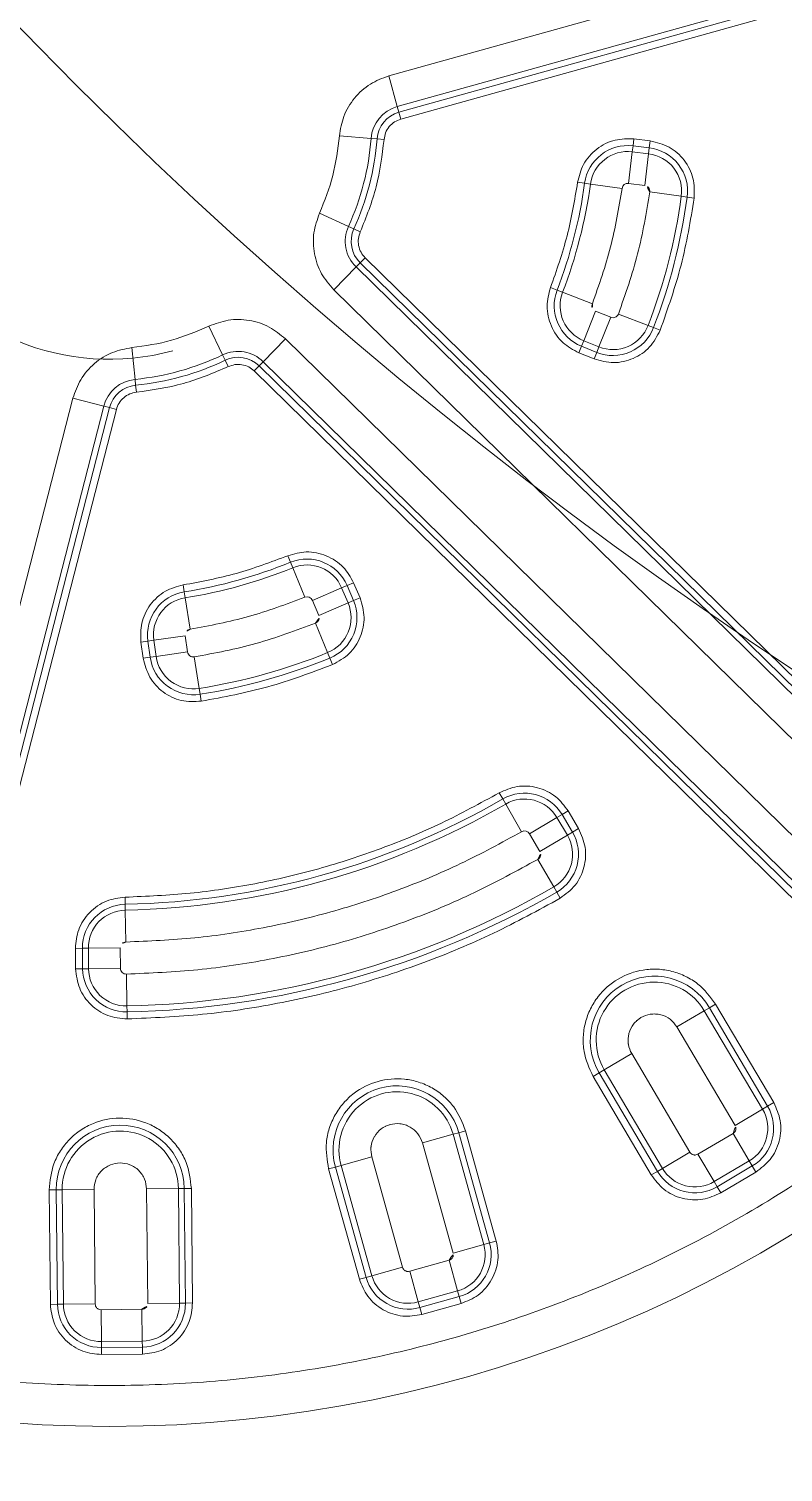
# Model space of a CAD drawing. Header units: metres. Extents: x 859577 to 860336, y 1645916 to 1646650.
# Drawn here: x 859953.814 to 859953.9252, y 1646453.1407 to 1646453.3535 of the extents above; entities that cross this region are included whole.
import ezdxf

# ---------------------------------------------------------------- set-up
doc = ezdxf.new("R2010")
doc.units = ezdxf.units.M
doc.layers.add('A-ACCESORIOS', color=30, linetype='Continuous', lineweight=20)
doc.layers.add('PISO', color=31, linetype='Continuous', lineweight=15)

# ---------------------------------------------------------------- blocks, each defined once
blk = doc.blocks.new('mu10-3')
at = {"layer": 'A-ACCESORIOS', "linetype": 'Continuous', "ltscale": 20}
for p, q in [((0.09205482841178991, -0.5196596739949655), (0.02506282563757622, -0.6356932265007345)), ((0.09612277577832629, -0.5220083045024921), (0.02913077300422628, -0.6380418570080337)), ((0.02988409659087665, -0.6384767885835458), (0.09687609936509034, -0.5224432360778906)), ((0.0977800876697188, -0.5229651539663678), (0.03078808489453877, -0.6389987064739557)), ((0.05737938976898249, -0.6170282331981412), (0.05929210190117828, -0.615560557558922)), ((0.05992754886261764, -0.6163886881626013), (0.05801483673144503, -0.6178563638011383)), ((0.05992754886261764, -0.6163886881626013), (0.05929210190095091, -0.6155605575590357)), ((0.05992754886261764, -0.6163886881627718), (0.06045708799734939, -0.6170787969990101)), ((0.05801483673144503, -0.6178563638011383), (0.0573793897697783, -0.6170282331975727)), ((0.05801483673144503, -0.6178563638011383), (0.05854437586623362, -0.6185464726374903)), ((0.05854437586623362, -0.6185464726374903), (0.06045708799734939, -0.617078796999067)), ((0.05854437586623362, -0.6185464726374903), (0.06140388719387602, -0.6222730603535069)), ((0.06045708799734939, -0.617078796999067), (0.06331659932493494, -0.6208053847151405)), ((0.06829604983636273, -0.6181712950713631), (0.06452656396896828, -0.6209740147032221)), ((0.06899410277475226, -0.6176522729173257), (0.06829604983636273, -0.6181712950713631)), ((0.06899410277475226, -0.6176522729173257), (0.0698317663007515, -0.6170294463325376)), ((0.06140388719387602, -0.6222730603535069), (0.06331659932493494, -0.6208053847151405)), ((0.05746673832061333, -0.6262654374485237), (0.06123755096768946, -0.6234645031366881)), ((0.05676843968223011, -0.6267841289877083), (0.05593048131623846, -0.6274065588347639)), ((0.05676843968223011, -0.6267841289877651), (0.05746673832061333, -0.6262654374485237)), ((0.02913077300422628, -0.6380418570080337), (0.02506282563757622, -0.6356932265007345)), ((0.0781248379556132, -0.635195255470876), (0.07381286862118941, -0.6370583661752676)), ((0.07892335079532131, -0.634850234970088), (0.0781248379556132, -0.635195255470876)), ((0.07892335079532131, -0.6348502349700311), (0.07988156620308473, -0.6344362103690742)), ((0.02913077300422628, -0.6380418570080337), (0.02988409659087665, -0.6384767885836027)), ((0.07335392415245678, -0.63819054128885), (0.07112652369966099, -0.6391131607651914)), ((0.07515148812029793, -0.6425302445989587), (0.07335392415245678, -0.63819054128885)), ((0.02988409659462832, -0.6384767885767815), (0.03078808489749463, -0.6389987064688398)), ((0.06570044927730123, -0.6405266431604559), (0.07001153586929831, -0.638661490771085)), ((0.07112652369966099, -0.6391131607651914), (0.07292408766744529, -0.643452864075357)), ((0.06490209990852236, -0.6408720417510949), (0.06394408066586266, -0.6412865200597935)), ((0.06570044927730123, -0.6405266431604559), (0.06490209990852236, -0.6408720417510949)), ((0.02965838170064217, -0.6440889668793943), (0.02605863948684828, -0.6471066012231859)), ((0.03032500062909094, -0.6435301457046307), (0.02965838170064217, -0.6440889668793943)), ((0.03032500062909094, -0.6435301457046307), (0.03112494334334315, -0.6428595602949372)), ((0.07515148812041161, -0.6425302445989587), (0.07292408766744529, -0.643452864075357)), ((0.07292408766744529, -0.643452864075357), (0.0732569698836869, -0.6442565128365345)), ((0.07325696988345953, -0.6442565128365914), (0.07548437033671007, -0.6433338933600794)), ((0.07365642854307453, -0.645220891349993), (0.07325696988345953, -0.6442565128365914)), ((0.0758838289964956, -0.6442982718733106), (0.07365642854307453, -0.645220891349993)), ((0.07548437033671007, -0.6433338933600794), (0.07515148812041161, -0.6425302445989587)), ((0.07548437033671007, -0.6433338933600794), (0.07588382899615453, -0.6442982718734811)), ((0.03717790449314862, -0.6553997233759219), (0.03815861985020774, -0.6550422453688611)), ((0.03636064165885955, -0.6556976217285637), (0.03194742258722272, -0.6573062727477463)), ((0.03636064165897324, -0.6556976217285637), (0.03717790449292124, -0.6553997233759787)), ((0.04133378811638977, -0.6583082360345429), (0.04133378811638977, -0.6572644002534958)), ((0.04133378811508237, -0.6572644002534958), (0.175317903162636, -0.6572644002534958)), ((0.04133378811638977, -0.6583082360342019), (0.0413337881118423, -0.6591780992239933)), ((0.1753179031617833, -0.6583082360344861), (0.04133378811638977, -0.6583082360345429)), ((0.0413337881118423, -0.6591780992239933), (0.175317903161897, -0.6591780991853966)), ((0.0413337881118423, -0.6591780992239364), (0.0413337881118423, -0.6638753601893654)), ((0.0413337881118423, -0.6638753601893654), (0.175317903161897, -0.6638753601893654)), ((0.1753179031621244, -0.6740273293240193), (0.04133378811508237, -0.6740273293240193)), ((0.04133378811508237, -0.678724590338561), (0.04133378811508237, -0.6740273293240193)), ((0.03636064169506881, -0.6822050678085247), (0.03194742258722272, -0.6805964167761545)), ((0.1753179031617833, -0.678724590338561), (0.04133378811508237, -0.678724590338561)), ((0.04133378811508237, -0.6787245903385042), (0.04133378811508237, -0.6795944534895852)), ((0.04133378812275623, -0.6795944534895852), (0.1753179031617833, -0.6795944534895852)), ((0.04133378812275623, -0.6795944534893579), (0.0413337881208804, -0.680638289270405)), ((0.1753179031635455, -0.680638289270405), (0.04133378811508237, -0.680638289270405)), ((0.03717790449292124, -0.6825029661478652), (0.03636064169506881, -0.6822050678085247)), ((0.03717790449292124, -0.6825029661478652), (0.03815861985020774, -0.6828604441550965)), ((0.02965838167114043, -0.6938137226197227), (0.02605863948684828, -0.6907960883007149)), ((0.0732569698836869, -0.6936461766873663), (0.07365642854324506, -0.6926817981739646)), ((0.0736564285423924, -0.6926817981736235), (0.0758838289964956, -0.6936044176505902)), ((0.02965838167114043, -0.6938137226197227), (0.03032500062920462, -0.69437254381927)), ((0.030325000629432, -0.6943725438194406), (0.03112494334334315, -0.6950431292289636)), ((0.07292408766744529, -0.694449825448487), (0.07112652369966099, -0.6987895287587094)), ((0.0732569698836869, -0.6936461766873663), (0.07292408766744529, -0.694449825448487)), ((0.07292408766744529, -0.694449825448487), (0.07515148812029793, -0.6953724449249421)), ((0.07548437033682376, -0.6945687961638782), (0.0732569698836869, -0.6936461766873663)), ((0.07515148812029793, -0.6953724449249421), (0.07335392415268416, -0.6997121482351076)), ((0.07548437033671007, -0.6945687961637077), (0.07515148812041161, -0.6953724449249421)), ((0.07548437033682376, -0.6945687961638782), (0.07588382899626822, -0.6936044176505334)), ((0.1195162120819191, -0.6955723256700139), (0.1192910749318798, -0.6964125489527646)), ((0.1195162120819191, -0.6955723256700139), (0.1197863766620912, -0.6945640577307586)), ((0.122426968788659, -0.6963522605789194), (0.1195162120819191, -0.6955723256700139)), ((0.1197863766615228, -0.694564057730588), (0.1226971333687175, -0.6953439926396641)), ((0.1226971333687175, -0.6953439926396641), (0.122426968788659, -0.6963522605789194)), ((0.06490209990852236, -0.6970306477728059), (0.06394408066586266, -0.6966161694640505)), ((0.06490209990840867, -0.6970306477728059), (0.06570044927730123, -0.697376046363388)), ((0.06570044927741492, -0.6973760463634449), (0.07001153586929831, -0.6992411987528158)), ((0.1192910749318798, -0.6964125489528215), (0.1180753343215883, -0.7009497546795274)), ((0.1192910749318798, -0.6964125489527646), (0.122201831638165, -0.6971924838615564)), ((0.1209860910277598, -0.7017296895883192), (0.122201831638165, -0.6971924838615564)), ((0.122201831638165, -0.6971924838615564), (0.1224269687884316, -0.6963522605788626)), ((0.02913077296921074, -0.6998608325324085), (0.02506282564502271, -0.7022094630150946)), ((0.02988409659178615, -0.6994259009415487), (0.02913077296921074, -0.6998608325324085)), ((0.02913077296921074, -0.6998608325324085), (0.09612277577832629, -0.8158943850214087)), ((0.02988409659144509, -0.6994259009416623), (0.03078808489522089, -0.6989039830511956)), ((0.09687609936486297, -0.8154594534460102), (0.02988409659144509, -0.6994259009416623)), ((0.03078808489453877, -0.698903983049945), (0.09778008766897983, -0.8149375355561119)), ((0.07112652369966099, -0.6987895287587094), (0.07335392415268416, -0.6997121482351076)), ((0.1116645260398741, -0.7000540727237308), (0.1106589687561836, -0.6997739875816364)), ((0.1549591067810638, -0.7007017920770409), (0.1552292713611223, -0.6996935241377287)), ((0.1552292713568022, -0.6996935241365918), (0.1715287368173222, -0.7040609527438164)), ((0.07812483795572689, -0.7027074340530248), (0.07381286862118941, -0.7008443233485764)), ((0.1116645260398741, -0.7000540727237876), (0.1125024904430347, -0.7002874770088852)), ((0.1125024904430347, -0.7002874770088852), (0.1170274982198407, -0.7015478601484233)), ((0.1180753343215883, -0.7009497546795274), (0.1209860910277598, -0.7017296895883192)), ((0.1547339696181211, -0.7015420155856305), (0.1535182290449484, -0.706079221093205)), ((0.1549591067810638, -0.7007017920769272), (0.1547339696181211, -0.7015420155856305)), ((0.1547339696181211, -0.7015420155856305), (0.1710334350876792, -0.7059094439659361)), ((0.1712585722377185, -0.7050692206831854), (0.1549591067810638, -0.7007017920770409)), ((0.02506282564502271, -0.7022094630150946), (0.09205482841605317, -0.8182430155259794)), ((0.07892335079532131, -0.7030524545538128), (0.07812483795572689, -0.7027074340530248)), ((0.07892335079532131, -0.7030524545538128), (0.07988156620308473, -0.7034664791548266)), ((0.1261154791039303, -0.7040470163211694), (0.1215901729407278, -0.7027877049350195)), ((0.1269534987638394, -0.704280222133491), (0.1261154791039303, -0.7040470163212262)), ((0.1712585722377185, -0.7050692206832423), (0.1715287368177769, -0.7040609527439301)), ((0.1269534987637257, -0.704280222133491), (0.1279591223556054, -0.7045600691081972)), ((0.1535182290449484, -0.706079221093205), (0.1698176944773877, -0.7104466496928694)), ((0.1710334350876792, -0.7059094439659361), (0.1698176944773877, -0.7104466496927557)), ((0.1712585722378321, -0.7050692206832991), (0.1710334350877929, -0.7059094439659361)), ((0.05676843968223011, -0.7111185605361925), (0.05593048131623846, -0.7104961306891369)), ((0.05746673832061333, -0.7116372520754339), (0.05676843968223011, -0.7111185605361925)), ((0.05746673832061333, -0.7116372520754339), (0.06123755096768946, -0.7144381863872127)), ((0.1704239483704555, -0.711496712237988), (0.1688641524401078, -0.7173179498995523)), ((0.1704239483704555, -0.711496712237988), (0.1749611540972751, -0.7127124528482796)), ((0.1502988838320221, -0.718093980914432), (0.1515146244424272, -0.7135567751876692)), ((0.1678140898949323, -0.7179242037927338), (0.1515146244424272, -0.7135567751876692)), ((0.1749611540972751, -0.7127124528482796), (0.1734013581668705, -0.7185336905099575)), ((0.1742415814497917, -0.7187588276593715), (0.1758013773799689, -0.7129375899983756)), ((0.1749611540971614, -0.7127124528482796), (0.1758013773799689, -0.7129375899984325)), ((0.1768096453195653, -0.713207754578093), (0.1752498493891608, -0.71902899223943)), ((0.1768096453195653, -0.713207754578093), (0.1758013773801963, -0.7129375899980914)), ((0.06140388719387602, -0.715629629170337), (0.05854437586623362, -0.7193562168864105)), ((0.06331659932493494, -0.7170973048087035), (0.06140388719387602, -0.715629629170337)), ((0.06829604983636273, -0.7197313944524808), (0.06452656396885459, -0.7169286748206787)), ((0.06045708799734939, -0.7208238925248338), (0.06331659932493494, -0.7170973048087035)), ((0.1500737466818691, -0.7189342041972964), (0.1498035821018107, -0.7199424721364949)), ((0.1500737466818691, -0.7189342041972964), (0.1502988838320221, -0.7180939809144888)), ((0.1500737466819828, -0.7189342041971827), (0.1663732121344879, -0.7233016328022472)), ((0.1665983492845271, -0.7224614095195534), (0.1502988838320221, -0.7180939809144888)), ((0.1665983492845271, -0.7224614095195534), (0.1678140898949323, -0.7179242037927338)), ((0.1734013581668705, -0.7185336905100144), (0.1688641524401078, -0.7173179498996092)), ((0.1742415814496781, -0.7187588276600536), (0.1734013581668705, -0.7185336905099575)), ((0.1742415814496781, -0.7187588276600536), (0.1752498493889334, -0.7190289922400552)), ((0.05737938976966461, -0.7208744563262144), (0.05801483673133134, -0.7200463257226488)), ((0.05929210190117828, -0.7223421319650356), (0.05737938976966461, -0.7208744563262144)), ((0.05854437586623362, -0.7193562168864105), (0.05801483673133134, -0.7200463257226488)), ((0.05801483673133134, -0.7200463257226488), (0.0599275488625608, -0.7215140013611858)), ((0.06045708799734939, -0.7208238925248338), (0.05854437586623362, -0.7193562168864105)), ((0.0599275488625608, -0.7215140013611858), (0.06045708799734939, -0.7208238925248338)), ((0.06899410277475226, -0.7202504166065182), (0.06829604983636273, -0.7197313944524808)), ((0.06899410277475226, -0.7202504166065182), (0.0698317663007515, -0.7208732431913631)), ((0.1661030475546568, -0.7243099007416163), (0.1498035820681025, -0.7199424721274568)), ((0.0599275488625608, -0.7215140013611858), (0.05929210190083722, -0.7223421319647514)), ((0.1663732121344879, -0.7233016328022472), (0.1661030475544294, -0.7243099007415594)), ((0.1663732121344879, -0.7233016328023041), (0.1665983492845271, -0.7224614095195534)), ((0.1414613828026745, -0.7397262898667805), (0.1410264511171135, -0.7404796136440268)), ((0.1414613828026745, -0.7397262898667805), (0.1419833006931981, -0.7388223015630047)), ((0.1560750837407454, -0.7481635140372305), (0.1414613828026745, -0.7397262898667805)), ((0.1419833006894464, -0.7388223015608446), (0.1565970016307574, -0.7472595257331136)), ((0.1410264511567902, -0.7404796136669347), (0.1386778207417478, -0.7445475608327001)), ((0.1410264511171135, -0.7404796136440268), (0.1556401520552981, -0.7489168378144768)), ((0.1386778207417478, -0.7445475608327001), (0.1532915216581046, -0.7529847849905877)), ((0.1560750837407454, -0.7481635140372305), (0.155640152165347, -0.7489168376236535)), ((0.1560750837407454, -0.7481635140372305), (0.156597001631269, -0.7472595257335115)), ((0.08276801556195323, -0.7501042970331468), (0.08202267607168778, -0.7493735014515437)), ((0.083389131803699, -0.7507132933511684), (0.08276801556195323, -0.7501042970331468)), ((0.083389131803699, -0.7507132933511684), (0.08674315950952405, -0.7540018734684395)), ((0.155640152165347, -0.7489168376235966), (0.1532915216581046, -0.752984784990474)), ((0.1324585233930407, -0.7553196997869804), (0.1348071539002262, -0.7512517524202167)), ((0.1494208548343181, -0.7596889765883361), (0.1348071539002262, -0.7512517524202167)), ((0.08342763791370089, -0.7585298440023394), (0.08674910303017214, -0.755208378885925)), ((0.0888799248275518, -0.7573392006833615), (0.08674910303017214, -0.755208378885925)), ((0.1536053417655694, -0.7541559775758628), (0.1505920474197637, -0.7593751564809281)), ((0.1536053417655694, -0.7541559775758628), (0.15767328913239, -0.7565046080831621)), ((0.08555845971119425, -0.760660665799719), (0.0888799248275518, -0.7573392006833615)), ((0.09345148268516823, -0.7606227176967195), (0.09009823395189187, -0.7573333432925438)), ((0.1320235918174717, -0.7560730233735171), (0.1315016739270618, -0.7569770116771792)), ((0.1461153748614947, -0.765414235845526), (0.1315016738968779, -0.7569770116597283)), ((0.1320235918174717, -0.7560730233735171), (0.1324585233930407, -0.7553196997869804)), ((0.1320235918175854, -0.7560730233734034), (0.1466372927516773, -0.7645102475415797)), ((0.1470722243271325, -0.7637569239551567), (0.1324585233930407, -0.7553196997869804)), ((0.15767328913239, -0.7565046080831053), (0.1546599947865275, -0.7617237869881706)), ((0.1554133183734052, -0.7621587185630005), (0.158426612718813, -0.7569395396585605)), ((0.1576732891325037, -0.7565046080831621), (0.1584266127189267, -0.7569395396585605)), ((0.1593306010227593, -0.7574614575486862), (0.1584266127190403, -0.7569395396582195)), ((0.0828125517810463, -0.7591449301348803), (0.08207444842184941, -0.7598830334940772)), ((0.08281255178115998, -0.7591449301349371), (0.08342763791370089, -0.7585298440022825)), ((0.0828125517810463, -0.7591449301348803), (0.0849433735784828, -0.7612757519324305)), ((0.08555845971119425, -0.760660665799719), (0.08342763791370089, -0.7585298440023394)), ((0.1546599947865275, -0.7617237869881706), (0.1505920474197637, -0.7593751564809281)), ((0.1593306010227593, -0.7574614575486294), (0.1563173066770673, -0.7626806364535241)), ((0.08420527021985436, -0.7620138552920821), (0.08207444842173572, -0.7598830334940203)), ((0.0849433735784828, -0.7612757519324305), (0.08420527021934276, -0.7620138552915705)), ((0.0849433735784828, -0.7612757519324305), (0.08555845971119425, -0.760660665799719)), ((0.09407245467298253, -0.7612318611049886), (0.09345148268528192, -0.7606227176967764)), ((0.09407245467292569, -0.7612318611049886), (0.09481762105804137, -0.7619628331947865)), ((0.1470722243271325, -0.7637569239551567), (0.1494208548343181, -0.7596889765883361)), ((0.1554133183729505, -0.7621587185636258), (0.1546599947865275, -0.7617237869881706)), ((0.1554133183729505, -0.7621587185636258), (0.1563173066767263, -0.7626806364540926)), ((0.1466372927516773, -0.7645102475415797), (0.1461153748612105, -0.7654142358452987)), ((0.1466372927516773, -0.7645102475415797), (0.1470722243271325, -0.7637569239551567)), ((0.1183232993626007, -0.7739275921086914), (0.1177082131059137, -0.7745426784306915)), ((0.1183232993626007, -0.7739275921087483), (0.1190614027216839, -0.7731894887495514)), ((0.1302553362132244, -0.785859628959372), (0.1183232993626007, -0.7739275921087483)), ((0.1190614027186143, -0.7731894887464819), (0.1309934395719665, -0.7851215255997204)), ((0.1177082131059137, -0.7745426784306915), (0.1143867481460461, -0.7778641433905591)), ((0.1177082131059137, -0.7745426784306915), (0.1296402500805129, -0.7864747150920834)), ((0.1143867481460461, -0.7778641433905591), (0.1263187849642691, -0.7897961802087821)), ((0.1055913334828347, -0.7866595579949944), (0.1089127985991922, -0.7833380928786369)), ((0.120844835446519, -0.7952701297259637), (0.1089127985990785, -0.7833380928786369)), ((0.1049762473500095, -0.7872746441277059), (0.1055913334828347, -0.7866595579949944)), ((0.1175233703301046, -0.7985915948423781), (0.1055913334828347, -0.7866595579949944)), ((0.1296402500805129, -0.7864747150920834), (0.1263187849642691, -0.7897961802087821)), ((0.1302553362131107, -0.7858596289594288), (0.1296402500805129, -0.7864747150920834)), ((0.1302553362131107, -0.7858596289594288), (0.1309934395723644, -0.785121525600232)), ((0.1049762473500095, -0.7872746441277059), (0.1042381439908695, -0.7880127474868459)), ((0.1161701808384805, -0.7999447843344569), (0.1042381439660858, -0.7880127474620053)), ((0.1049762473501232, -0.787274644127649), (0.11690828419745, -0.7992066809750327)), ((0.1263187849638143, -0.7910086879950313), (0.122057343232882, -0.7952701297259637)), ((0.1263187849638143, -0.7910086879950313), (0.1296402500803993, -0.7943301531112184)), ((0.1175233703301046, -0.7985915948423781), (0.120844835446519, -0.7952701297259637)), ((0.1253788083492395, -0.7985915948423781), (0.1220573432329957, -0.7952701297260205)), ((0.1296402500805129, -0.7943301531111615), (0.1253788083492395, -0.7985915948424349)), ((0.1259938944823489, -0.7992066809745211), (0.1302553362131107, -0.794945239243873)), ((0.1296402500805129, -0.7943301531111615), (0.1302553362131107, -0.794945239243873)), ((0.1309934395727055, -0.7956833426027288), (0.1302553362134518, -0.7949452392435887)), ((0.1309934395727055, -0.7956833426027288), (0.1267319978416594, -0.7999447843337748)), ((0.11690828419745, -0.7992066809750327), (0.1161701808382531, -0.7999447843342296)), ((0.11690828419745, -0.7992066809750327), (0.1175233703301046, -0.7985915948423781)), ((0.125993894481951, -0.7992066809750895), (0.1253788083492395, -0.7985915948424349)), ((0.125993894481951, -0.7992066809750895), (0.126731997841091, -0.7999447843342296))]:
    blk.add_line(p, q, dxfattribs=at)
for centre, radius in [((0, 0), 0.6689513447619461), ((0, -0.6689513447619788), 0.1928508381295694)]:
    blk.add_circle(centre, radius, dxfattribs=at)
for centre, radius, start, end in [((0.06383853461977651, -0.621485584034474), 0.00642449664335179, 36.63184890986016, 127.4999999983911), ((0.06383853461977651, -0.621485584034474), 0.005554633492493932, 36.63184890991358, 127.4999999996828), ((0.06192582248871759, -0.6229532596728404), 0.006424496643351821, 127.4999999999544, 216.6047170135345), ((0.06192582248871759, -0.6229532596728404), 0.005554633492582508, 127.4999999999544, 216.6047170135345), ((0, -0.6689513447619788), 0.08510560422096092, 23.36815109025704, 36.63184890986016), ((0, -0.6689513447619788), 0.08597546737180213, 23.36815109025704, 36.63184890986016), ((0.06383853461977651, -0.621485584034474), 0.0008573724780084464, 36.63184891199024, 127.5000000012435), ((0.06192582248871759, -0.6229532596727836), 0.0008573724780229734, 127.5000000015686, 216.6047170169961), ((0, -0.6689513447619788), 0.07071583860847258, 23.39528298658463, 36.60471701348315), ((0, -0.6689513447619788), 0.07158570175931446, 23.39528298658463, 36.60471701348315), ((0.0730258219099369, -0.6373984324046091), 0.005554633492508177, 292.5000000005343, 23.36815109005427), ((0.0730258219099369, -0.6373984324046091), 0.006424496643352073, 292.5000000003051, 23.36815109025704), ((0.03371484132014757, -0.6406884700841715), 0.005293226152293026, 149.9999999999966, 219.9728275158478), ((0.07302582190970952, -0.6373984324050639), 0.0008573724783139692, 292.5000000111529, 23.36815111184572), ((0.03371484132014757, -0.6406884700841715), 0.004423363001435593, 149.9999998997006, 219.9728275158965), ((0.07079842145702742, -0.6383210518810642), 0.0008573724779795921, 203.3952829863818, 292.5000000000438), ((0.07079842145702742, -0.6383210518810642), 0.006424496643352006, 203.3952829966412, 292.4999999989164), ((0.07079842145702742, -0.6383210518810642), 0.005554633492513654, 203.3952829863818, 292.5000000000438), ((0, -0.6689513447619788), 0.03870087129603159, 20.02717248401203, 39.97282751602839), ((0, -0.6689513447619788), 0.03957073444687502, 20.02717248401203, 39.97282751602839), ((0.04133378811508237, -0.6538848730330642), 0.005293226190873896, 200.0271724837451, 269.999999965604), ((0.04133378811508237, -0.6538848730330642), 0.004423363001115214, 200.027172483949, 270.0000000185219), ((0, -0.6689513447619788), 0.03555687328013963, 178.7787177863631, 329.653123200205), ((0.04133378811508237, -0.6840178164908366), 0.005293226152329613, 89.99999999980784, 159.9728275162549), ((0.04133378811508237, -0.6840178164908366), 0.004423363001438602, 89.99999989997445, 159.972827515988), ((0, -0.6689513447619788), 0.03870087129603102, 320.0271724841033, 339.9728275160509), ((0, -0.6689513447619788), 0.03957073444687356, 320.0271724839716, 339.9728275160509), ((0.07079842145702742, -0.6995816376428365), 0.006424496643353299, 67.49999999995619, 156.6047170134154), ((0.03371484132026126, -0.6972142194397293), 0.005293226190823198, 140.027172483789, 209.9999999656564), ((0.03371484132026126, -0.6972142194397293), 0.004423363001115981, 140.0271724839716, 210.000000018533), ((0.07079842145702742, -0.6995816376428365), 0.005554633492483146, 67.49999999995619, 156.6047170133556), ((0.0730258219099369, -0.7005042571192917), 0.005554633492560517, 336.6318489097429, 67.49999999995619), ((0.0730258219099369, -0.7005042571192917), 0.006424496643353997, 336.6318489097429, 67.49999999856621), ((0.1178534299954777, -0.7017779128987627), 0.006424496643351635, 75.0000000006194, 164.4355004288236), ((0, -0.6689513447619788), 0.07071583860847427, 323.3952829865169, 336.6047170134154), ((0, -0.6689513447619788), 0.07158570175931452, 323.3952829865169, 336.6047170134154), ((0.1178534299954777, -0.7017779128987627), 0.005554633492546737, 75.00000000002214, 164.4355004290876), ((0.1207641867017628, -0.7025578478076113), 0.005554633492491435, 344.4490705538618, 75.0000000006194), ((0.1207641867017628, -0.7025578478076113), 0.006424496643345894, 344.4490705574175, 74.99999999894294), ((0.07079842145702742, -0.6995816376428365), 0.0008573724780344376, 67.50000000198294, 156.6047170170595), ((0.0730258219099369, -0.7005042571193485), 0.0008573724780202083, 336.6318489128371, 67.5000000017186), ((0, -0.6689513447619788), 0.1159152537950923, 315.5644995710717, 344.4355004288844), ((0, -0.6689513447619788), 0.1167851169459322, 315.5644995710717, 344.4355004288844), ((0.1178534299955913, -0.7017779128987058), 0.0008573724780660504, 75.00000000282435, 164.4355004345036), ((0.1207641867016491, -0.7025578478076113), 0.0008573724779949026, 344.4490705548012, 75.0000000006194), ((0.1525164267337118, -0.7098179981376802), 0.009437790989216663, 75.00000002741773, 254.9999999995536), ((0.1525164267337118, -0.7098179981376802), 0.008567927838281213, 74.99999972209358, 254.9999999995536), ((0, -0.6689513447619788), 0.08510560422095956, 323.3681510901398, 336.6318489097429), ((0, -0.6689513447619788), 0.08597546737180303, 323.3681510901398, 336.6318489097429), ((0, -0.6689513447619788), 0.1309076782767441, 315.550929446569, 344.4490705534729), ((0, -0.6689513447619788), 0.1317775414275717, 315.550929446569, 344.4490705534729), ((0.1695957901513339, -0.711274807911991), 0.005554633492584153, 345.0000000006802, 75.00000000002214), ((0.1695957901513339, -0.711274807911991), 0.00642449664332898, 345.0000000037653, 75.00000000088251), ((0.06192582248871759, -0.7149494298510604), 0.006424496643351061, 143.3952829966595, 232.4999999987564), ((0.06192582248871759, -0.7149494298510604), 0.00555463349247165, 143.3952829866074, 232.5000000000456), ((0.06192582248871759, -0.7149494298511172), 0.0008573724780217244, 143.3952829837021, 232.4999999986125), ((0.06383853461966282, -0.7164171054894268), 0.0008573724780069384, 232.5000000008703, 323.3681510921649), ((0.1680359942209293, -0.7170960455735553), 0.006424496643351959, 254.9999999998199, 345.0000000002892), ((0.1680359942209293, -0.7170960455735553), 0.005554633492485754, 255.0000000000221, 345.0000000000862), ((0.06383853461977651, -0.7164171054894268), 0.006424496643352617, 232.5000000004592, 323.3681510901398), ((0.06383853461977651, -0.7164171054894268), 0.005554633492498032, 232.5000000000456, 323.3681510900864), ((0.1367424873121195, -0.7478996566212572), 0.009437790989218247, 60.00000002795387, 239.9999999999966), ((0.1367424873121195, -0.7478996566212572), 0.008567927838286119, 59.99999972438444, 239.9999999999966), ((0.1528628354191142, -0.7537272913368724), 0.00642449664334557, 330.0000000034942, 59.99999999999664), ((0.08735535692335361, -0.7546021249927435), 0.00642449664335035, 135.5644995710718, 224.9999999987678), ((0.08735535692335361, -0.7546021249927435), 0.005554633492475348, 135.5644995710718, 224.9999999998617), ((0.1528628354191142, -0.7537272913368724), 0.005554633492524095, 330.0000000003715, 59.99999999999664), ((0.08735535692335361, -0.7546021249927435), 0.0008573724779995279, 135.5644995701598, 224.9999999984016), ((0.08948617872073328, -0.75673294679018), 0.006424496643355238, 224.99999999959, 315.550929446569), ((0.08948617872073328, -0.75673294679018), 0.005554633492431959, 224.9999999992699, 315.550929446569), ((0.1498495410732517, -0.7589464702419377), 0.006424496643352498, 239.9999999999966, 329.9999999999966), ((0.1498495410732517, -0.7589464702419377), 0.005554633492504592, 239.9999999999966, 329.9999999999966), ((0.1116497733578967, -0.7806011181198187), 0.00943779098921501, 45.00000002787973, 224.9999999998617), ((0.1116497733578967, -0.7806011181198187), 0.008567927838288896, 44.99999972215158, 224.9999999998617), ((0.1257125310709739, -0.7904024341016225), 0.005554633492557465, 315.0000000004099, 45.00000000013819), ((0.1257125310709739, -0.7904024341016225), 0.006424496643329275, 315.0000000034222, 45.00000000013819), ((0.1257125310709739, -0.7904024341027025), 0.0008573724786471841, 315.0000000245957, 45.00000002491351), ((0.1214510893398142, -0.794663875832839), 0.006424496643359557, 224.999999999134, 314.9999999998619), ((0.1214510893398142, -0.794663875832839), 0.005554633492497876, 224.9999999989497, 314.9999999998619)]:
    blk.add_arc(centre, radius, start, end, dxfattribs=at)
for points, knots in [([(0.09341212471900917, -0.5071567987056369), (0.08948372175626673, -0.5049965173685109), (0.08152739351129412, -0.5006212260395841), (0.06887773470430147, -0.4951136316495308), (0.05558295216223996, -0.4903933680955674), (0.04167146529789534, -0.4866410643179506), (0.02804424992467602, -0.4840769751506286), (0.01487360091812207, -0.4825793556410645), (0.00229606210075417, -0.4819985516340353), (-0.0104027629137704, -0.4822717593406765), (-0.02314273273196932, -0.4834177051157553), (-0.03584102984160609, -0.485446457581304), (-0.04839181287093197, -0.4883498988144197), (-0.06071282937017486, -0.492110835915355), (-0.0727242806640902, -0.4967029597968349), (-0.08433040027091465, -0.5020805266871662), (-0.09546449548156488, -0.5081933445910067), (-0.1060666621903579, -0.5149850065245687), (-0.1167237843021667, -0.522867478811861), (-0.127244249597311, -0.5319010605641097), (-0.1374119121895774, -0.5421083993458637), (-0.1465791434576431, -0.5528358244761193), (-0.1547312785452277, -0.5639588830789535), (-0.1619342144808797, -0.5754584276571109), (-0.1682916127567751, -0.5874460648498712), (-0.1738483557438144, -0.6000673489006658), (-0.1785550210178144, -0.6133700990926059), (-0.1823111003915301, -0.6272794060515139), (-0.1848741847125552, -0.6409072015913466), (-0.1863720356531076, -0.6540777169768148), (-0.18695278051581, -0.6666552899428666), (-0.1866795888503816, -0.6793541056933918), (-0.1855336387226885, -0.6920940780320848), (-0.1835048874199288, -0.704792374440558), (-0.1806014459195353, -0.7173431577372185), (-0.1768405087207725, -0.729664173872095), (-0.1722483854954362, -0.7416756263544357), (-0.1668708160953543, -0.7532817416016542), (-0.1607580074528414, -0.7644158528581784), (-0.1539663113669008, -0.7750179604120717), (-0.1460839727201915, -0.7856753139982402), (-0.137049810753183, -0.7961947743173141), (-0.1268446520693942, -0.8063662130026614), (-0.1161093810740113, -0.8155197874140185), (-0.1050146995404475, -0.8237210725174577), (-0.09724724399717388, -0.8284239048362565), (-0.09341212471895233, -0.830745890818207)], [0, 0, 0, 0, 0.02291043124393882, 0.04640127627856693, 0.07043889536440054, 0.0949825248686006, 0.1199870078134519, 0.1412571413465028, 0.1627018157893433, 0.1843088610492792, 0.2061448528974915, 0.2280462251742265, 0.2499999996147192, 0.2719527910396048, 0.2938541685496895, 0.3156911381893608, 0.3372972159685446, 0.3587419054823086, 0.3800129914506218, 0.4050168025324465, 0.4295600826501579, 0.4535976939681215, 0.4770894055705902, 0.4999999997767685, 0.5229099078263219, 0.5464012767191545, 0.5704388958051738, 0.5949825253142076, 0.619987008260059, 0.6412571417913683, 0.6627018162343635, 0.684308861495887, 0.7061448533414494, 0.7280462256163859, 0.7500000000613228, 0.7719527914840738, 0.7938541689949457, 0.8156911386359665, 0.8372972164167377, 0.8587419059311826, 0.8800129918972291, 0.905016802977831, 0.9295600830954692, 0.9535976944176974, 0.9770892313843613, 0.9999999999999999, 0.9999999999999999, 0.9999999999999999, 0.9999999999999999]), ([(-0.09341212471895233, -0.830745890818207), (-0.08948372175615305, -0.832906172155333), (-0.08152739351112359, -0.8372814634843166), (-0.06887773470424463, -0.8427890578743131), (-0.05558295216218312, -0.8475093214283334), (-0.04167146529783849, -0.8512616252059502), (-0.02804424992461918, -0.8538257143732721), (-0.01487360091795153, -0.8553233338827795), (-0.002296062100697327, -0.8559041378898087), (0.01040276291394093, -0.8556309301832243), (0.02314273273202616, -0.8544849844080886), (0.03584102984166293, -0.8524562319425968), (0.04839181287115935, -0.8495527907094811), (0.06071282937034539, -0.8457918536085458), (0.07272428066414705, -0.8411997297270659), (0.0843304002709715, -0.8358221628367346), (0.09546449548162173, -0.829709344932894), (0.1060666621904147, -0.8229176829993321), (0.1167237843022235, -0.8150352107120398), (0.1272442495974246, -0.8060016289597343), (0.1374119121896911, -0.795794290178037), (0.1465791434577, -0.7850668650477246), (0.1547312785452846, -0.7739438064449473), (0.1619342144809366, -0.7624442618667899), (0.1682916127569456, -0.7504566246740296), (0.1738483557438713, -0.7378353406232918), (0.1785550210178712, -0.7245325904312381), (0.1823111003915869, -0.7106232834723869), (0.1848741847126121, -0.6969954879325542), (0.1863720356532212, -0.683824972547086), (0.1869527805159805, -0.6712473995810342), (0.1866795888505521, -0.658548583830509), (0.1855336387227453, -0.645808611491816), (0.1835048874199856, -0.6331103150833428), (0.1806014459197058, -0.6205595317866823), (0.1768405087208862, -0.6082385156517489), (0.172248385495493, -0.5962270631694082), (0.1668708160955248, -0.5846209479222466), (0.1607580074528983, -0.5734868366656656), (0.1539663113669576, -0.5628847291117722), (0.1460839727202483, -0.5522273755256606), (0.1370498107534104, -0.5417079152065867), (0.1268446520694511, -0.5315364765212394), (0.1161093810740681, -0.5223829021098823), (0.1050146995406749, -0.514181617006443), (0.09724724399723073, -0.5094787846876443), (0.09341212471900917, -0.5071567987056369)], [0, 0, 0, 0, 0.02291043124393882, 0.04640127627856693, 0.07043889536440054, 0.0949825248686006, 0.1199870078134519, 0.1412571413465028, 0.1627018157893433, 0.1843088610492792, 0.2061448528974915, 0.2280462251742265, 0.2499999996147192, 0.2719527910396049, 0.2938541685496895, 0.3156911381893608, 0.3372972159685446, 0.3587419054823086, 0.3800129914506218, 0.4050168025324465, 0.4295600826501579, 0.4535976939681215, 0.4770894055705902, 0.4999999997767685, 0.522909907826322, 0.5464012767191546, 0.5704388958051739, 0.5949825253142077, 0.6199870082600591, 0.6412571417913684, 0.6627018162343636, 0.6843088614958871, 0.7061448533414495, 0.728046225616386, 0.750000000061323, 0.7719527914840739, 0.7938541689949457, 0.8156911386359667, 0.8372972164167378, 0.8587419059311827, 0.8800129918972293, 0.9050168029778312, 0.9295600830954693, 0.9535976944176974, 0.9770892313843613, 0.9999999999999999, 0.9999999999999999, 0.9999999999999999, 0.9999999999999999]), ([(0.05593048131595424, -0.6274065588344229), (0.05545397562332255, -0.6266008536136951), (0.05472134118838312, -0.6253620701146474), (0.05442618005071154, -0.6234320434049891), (0.05447573125974259, -0.6219131593198313), (0.05484406673173225, -0.6204387804111207), (0.05565653783935431, -0.6186633892158397), (0.05670043723637264, -0.6176726259636212), (0.05737938976898249, -0.6170282331981412)], [0, 0, 0, 0, 0.239671569630349, 0.3684985252538847, 0.4999999999999501, 0.6315014747460352, 0.7603284303695942, 1, 1, 1, 1]), ([(0.02506282563757622, -0.6356932265007345), (0.02464066641789486, -0.6365963449067067), (0.02377587750464727, -0.6384463738733643), (0.02361734297568319, -0.6415694740763342), (0.02431434401859178, -0.6446179290327336), (0.02548645604377953, -0.6462902389449141), (0.02605863948684828, -0.6471066012231859)], [0, 0, 0, 0, 0.2440822338944151, 0.5000000000000283, 0.7559177661056218, 1, 1, 1, 1]), ([(0.03078808489453877, -0.6389987064739557), (0.03064527918837712, -0.6393042084164335), (0.03035274313651826, -0.6399300260715108), (0.03029911494525095, -0.6409864912840817), (0.03053489263635356, -0.6420177059118828), (0.03093138826557151, -0.6425834057396287), (0.03112494334334315, -0.6428595602949372)], [0, 0, 0, 0, 0.24408223389423, 0.4999999999999654, 0.7559177661057346, 0.9999999999999999, 0.9999999999999999, 0.9999999999999999, 0.9999999999999999]), ([(0.07365642854307453, -0.645220891349993), (0.07275889177174122, -0.6454866851085512), (0.07137891592788037, -0.6458953468793425), (0.06943514649714189, -0.6457112719010638), (0.0679741291714322, -0.645293070322623), (0.06663396136372057, -0.644576540886078), (0.06511008977184929, -0.643355910488026), (0.06440358900931642, -0.6421020387062413), (0.0639440806663174, -0.641286520061044)], [0, 0, 0, 0, 0.2396715696323354, 0.3684985252562363, 0.500000000002215, 0.6315014747478274, 0.7603284303707141, 1, 1, 1, 1]), ([(0.03815861985020774, -0.6550422453688043), (0.03830099917166763, -0.6553479462608607), (0.03859266177869358, -0.6559741714620486), (0.03936783099760532, -0.6566939682460884), (0.04030957080544795, -0.6571757574764661), (0.04099781281888681, -0.657235322651502), (0.04133378811508237, -0.6572644002534958)], [0, 0, 0, 0, 0.2440822338944531, 0.5000000000002753, 0.7559177661059326, 0.9999999999999999, 0.9999999999999999, 0.9999999999999999, 0.9999999999999999]), ([(0.03194742258722272, -0.6573062727477463), (0.0323683213372874, -0.6582099792839244), (0.03323052819143868, -0.6600612130293371), (0.03552206710469363, -0.6621890611152708), (0.03830601848409287, -0.6636133162839997), (0.04034058502315929, -0.6637894015964889), (0.04133378811508237, -0.6638753601893654)], [0, 0, 0, 0, 0.2440822339297482, 0.5000000000006447, 0.7559177660711717, 1, 1, 1, 1]), ([(0.04133378811508237, -0.6740273293240193), (0.04034058502315929, -0.6741132879183738), (0.03830601848352444, -0.6742893732338757), (0.03552206710480732, -0.6757136284060152), (0.03323052819177974, -0.6778414764937679), (0.03236832133740108, -0.6796927102398058), (0.03194742258722272, -0.6805964167761545)], [0, 0, 0, 0, 0.2440822338943882, 0.5000000000000051, 0.7559177661056222, 0.9999999999999999, 0.9999999999999999, 0.9999999999999999, 0.9999999999999999]), ([(0.04133378811508237, -0.680638289270405), (0.04099781281888681, -0.6806673668723988), (0.04030957080544795, -0.6807269320474347), (0.03936783099760532, -0.6812087212778124), (0.03859266177869358, -0.6819285180618522), (0.03830099917155394, -0.6825547432630401), (0.03815861985020774, -0.6828604441550965)], [0, 0, 0, 0, 0.2440822338939891, 0.4999999999997347, 0.7559177661056338, 0.9999999999999999, 0.9999999999999999, 0.9999999999999999, 0.9999999999999999]), ([(0.02605863948684828, -0.6907960883007149), (0.02548645604389321, -0.691612450578873), (0.02431434401916022, -0.6932847604905419), (0.02361734297801377, -0.6963332154461455), (0.02377587751004739, -0.6994563156479217), (0.0246406664257961, -0.7013063446127035), (0.02506282564672802, -0.702209463017823)], [0, 0, 0, 0, 0.2440822339297358, 0.5000000000006524, 0.755917766071201, 1, 1, 1, 1]), ([(0.06394408066597634, -0.6966161694636526), (0.06440358900886167, -0.6958006508184553), (0.0651100897713377, -0.6945467790365569), (0.06663396136303845, -0.6933261486382776), (0.06797412917069323, -0.692609619201562), (0.06943514649640292, -0.6921914176229507), (0.07137891592708456, -0.6920073426444446), (0.07275889177100225, -0.6924160044151222), (0.0736564285423924, -0.6926817981736235)], [0, 0, 0, 0, 0.2396715696302965, 0.3684985252538696, 0.4999999999999882, 0.63150147474611, 0.7603284303696871, 1, 1, 1, 1]), ([(0.03112494334334315, -0.6950431292289636), (0.03093138826557151, -0.6953192837842721), (0.03053489263635356, -0.695884983612018), (0.03029911494525095, -0.6969161982398191), (0.03035274313651826, -0.69797266345239), (0.03064527918837712, -0.6985984811074673), (0.03078808489453877, -0.698903983049945)], [0, 0, 0, 0, 0.2440822338942739, 0.4999999999999681, 0.7559177661057026, 0.9999999999999999, 0.9999999999999999, 0.9999999999999999, 0.9999999999999999]), ([(0.110658968756411, -0.699773987581068), (0.1110045859422826, -0.6989006010308572), (0.1115360795318452, -0.6975574983970318), (0.1128869304354225, -0.6961375698792267), (0.1141241771765067, -0.6952445405427738), (0.1155222764423911, -0.6946333128140054), (0.1174318347013923, -0.6941921978464052), (0.1188585917237788, -0.6944175298685309), (0.1197863766615228, -0.694564057730588)], [0, 0, 0, 0, 0.239592513293766, 0.3684477802024583, 0.4999999999999615, 0.6315522197974702, 0.7604074867061767, 1, 1, 1, 1]), ([(0.08202267607049407, -0.7493735014527942), (0.08420959393185967, -0.747032666287339), (0.08859300877651322, -0.7423407426467179), (0.09440235679267062, -0.7346212199857973), (0.09960364300945912, -0.7264577570109623), (0.1040728050356847, -0.7178714958391197), (0.1078535370785403, -0.7089807323648643), (0.1097251882485466, -0.7028384282116349), (0.110658968756411, -0.699773987581068)], [0, 0, 0, 0, 0.1659813470013868, 0.3326897243365948, 0.4999999912393968, 0.6673002404205332, 0.834013647711475, 1, 1, 1, 1]), ([(0.1498035820681025, -0.7199424721274568), (0.1485662898063538, -0.719465988054651), (0.1466629414367731, -0.7187330042551707), (0.1446433981631685, -0.7168387284277173), (0.1433737595246498, -0.7150980316799291), (0.1424932793023004, -0.7131236438897304), (0.1419018919472137, -0.7104388066848628), (0.1421474126137809, -0.7070396291641714), (0.1436343742473696, -0.7039730947496423), (0.1454889493277847, -0.7019436512073298), (0.14723866146619, -0.700674021339637), (0.1492085491567536, -0.6998013530599678), (0.1519046628511092, -0.6991706337151413), (0.1539195027904157, -0.6994875253140549), (0.1552292713568022, -0.6996935241365918)], [0, 0, 0, 0, 0.1197284222117963, 0.1841803301283828, 0.2499999999999614, 0.3158196698715395, 0.3802715777881281, 0.499999999999923, 0.619728422211742, 0.6841803301283519, 0.7499999999999617, 0.8158196698715704, 0.8802715777881823, 0.9999999999999999, 0.9999999999999999, 0.9999999999999999, 0.9999999999999999]), ([(0.08674315950952405, -0.7540018734684395), (0.08905601068835267, -0.7515262607337831), (0.09369185132953817, -0.7465641835231054), (0.09983544281510603, -0.7384003233730141), (0.1053361259577059, -0.7297669632944235), (0.1100624547192979, -0.7206866356037835), (0.1140606659376999, -0.7112841584140597), (0.1160399970102617, -0.7047885577676425), (0.1170274982198407, -0.7015478601483665)], [0, 0, 0, 0, 0.1659859473072829, 0.3326994868454406, 0.5000000082839507, 0.6673100022864606, 0.8340187856031314, 1, 1, 1, 1]), ([(0.1215901729407278, -0.7027877049350195), (0.1205639884522611, -0.7061579846068753), (0.1185071103838595, -0.712913353079955), (0.1143503928818745, -0.7226914163280185), (0.1094358184141697, -0.7321343661179185), (0.103715324312077, -0.7411119119047385), (0.09732554481172428, -0.7496006973372005), (0.09250381418200959, -0.7547595643867453), (0.09009823395189187, -0.7573333432925438)], [0, 0, 0, 0, 0.1659843794565549, 0.3326981002157497, 0.5000000079808499, 0.6673110245986629, 0.8340201717062868, 0.9999999999999999, 0.9999999999999999, 0.9999999999999999, 0.9999999999999999]), ([(0.1715287368173222, -0.7040609527438164), (0.1724103929734042, -0.7044004729280005), (0.1737666600895409, -0.7049227627775281), (0.1752051277861142, -0.7062723342576191), (0.1761113663895344, -0.7075130382162342), (0.1767327282349243, -0.7089182158479161), (0.1771822575727811, -0.7108387511556202), (0.1769564402928268, -0.7122744578572906), (0.1768096453195653, -0.713207754578093)], [0, 0, 0, 0, 0.2394568443942655, 0.3683606602379472, 0.4999999999999587, 0.6316393397619741, 0.7605431556056669, 1, 1, 1, 1]), ([(0.1279591223558327, -0.7045600691076856), (0.1268792048478531, -0.7081067817882172), (0.1247146217344266, -0.7152158010597987), (0.1203402789174106, -0.7255060854903945), (0.1151683146605365, -0.7354435800975807), (0.1091481209405742, -0.7448914552808219), (0.1024237316989911, -0.7538249586453389), (0.09734928092444761, -0.7592541780925899), (0.094817621057814, -0.7619628331950139)], [0, 0, 0, 0, 0.1659797180141024, 0.3326892027472556, 0.4999999924162333, 0.6673021266038086, 0.8340159573392877, 1, 1, 1, 1]), ([(0.1515146244424272, -0.7135567751876692), (0.151055577724776, -0.7133854557561108), (0.1505919306192709, -0.713212419427748), (0.1501732500202593, -0.7128989584298324), (0.1497574437558455, -0.7125803375778332), (0.1493967227321491, -0.7121616558806068), (0.1488979974864151, -0.7112857411707978), (0.1486533676746831, -0.7105314996151719), (0.1486377893768918, -0.7097637979217097), (0.1486657749252913, -0.7094009338040337), (0.1486910642744874, -0.7092032345353232), (0.1487365747857439, -0.7089771187667679), (0.1488842995282766, -0.7083869772194475), (0.1492401331311157, -0.7076521143588366), (0.1499285349534603, -0.7069031859085726), (0.1507678478333787, -0.7063001753740537), (0.1520110625172038, -0.7058523683371618), (0.1530179442070221, -0.7060039201927566), (0.1535182290248827, -0.7060792210878049)], [0, 0, 0, 0, 0.1198617571610858, 0.1210629651198918, 0.1296476532463308, 0.2497882358044355, 0.253419700182881, 0.3795987966330614, 0.4398280364012068, 0.4429397504224907, 0.4698242410068466, 0.4891670519006351, 0.500082736621711, 0.6206730178187579, 0.6856702302722177, 0.7506704317980917, 0.876116728640433, 1, 1, 1, 1]), ([(0.05737938976966461, -0.7208744563262144), (0.05670043723694107, -0.7202300635607344), (0.05565653783980906, -0.7192393003087432), (0.05484406673195963, -0.7174639091135191), (0.05447573125985627, -0.7159895302048653), (0.05442618005071154, -0.7144706461197075), (0.0547213411880989, -0.7125406194100492), (0.0554539756228678, -0.7113018359109446), (0.05593048131549949, -0.7104961306902169)], [0, 0, 0, 0, 0.2396715696320409, 0.3684985252558808, 0.5000000000018507, 0.6315014747475189, 0.7603284303705123, 1, 1, 1, 1]), ([(0.1752498493891608, -0.71902899223943), (0.174910329204863, -0.7199106483956257), (0.1743880393554491, -0.7212669155117624), (0.1730384678753012, -0.7227053832083925), (0.1717977639166293, -0.7236116218118127), (0.1703925862849474, -0.7242329836570889), (0.1684720509771296, -0.7246825129950594), (0.1670363442754024, -0.7244566957149345), (0.1661030475546568, -0.7243099007416163)], [0, 0, 0, 0, 0.2394568443946219, 0.3683606602384101, 0.5000000000004471, 0.6316393397624016, 0.7605431556059864, 1, 1, 1, 1]), ([(0.1688641524401078, -0.7173179498995523), (0.1688251229958269, -0.717419112202947), (0.1687648187823925, -0.7175754176092823), (0.1686099494428959, -0.7177407617710969), (0.1684675146462951, -0.7178438896889929), (0.1683071432254337, -0.7179155286818286), (0.1680865161114298, -0.7179668853294743), (0.167921214216733, -0.7179409871652638), (0.1678140898949323, -0.7179242037927338)], [0, 0, 0, 0, 0.2394429600864787, 0.3699622084983776, 0.5000002166926836, 0.6305192480121513, 0.7605570399073869, 1, 1, 1, 1]), ([(0.1315016738968779, -0.7569770116597283), (0.1304298644994333, -0.7561965285863721), (0.1287810813197439, -0.7549958977967322), (0.1273206269751768, -0.7526434715912274), (0.126544775694299, -0.7506334809867781), (0.1262053062703785, -0.7484984837786897), (0.1263289569524204, -0.7457520678726155), (0.127445883585267, -0.7425322599416404), (0.1296758557387534, -0.7399550691434911), (0.13199249634539, -0.7384747765643738), (0.1340111928784609, -0.7377012671101966), (0.1361398214445444, -0.7373681787320834), (0.138907309471108, -0.7374567561996628), (0.1407714778233071, -0.7382843289282732), (0.1419833006894464, -0.7388223015608446)], [0, 0, 0, 0, 0.1197284222117171, 0.1841803301283482, 0.2500000000000012, 0.3158196698716501, 0.3802715777882846, 0.4999999999999996, 0.6197284222117149, 0.6841803301283479, 0.750000000000001, 0.815819669871654, 0.8802715777882846, 1, 1, 1, 1]), ([(0.1348071539002262, -0.7512517524202167), (0.1344080894643866, -0.7509674605983037), (0.1340050262572845, -0.7506803200687386), (0.1336817424402739, -0.7502691785298339), (0.1333625692107034, -0.7498537961484999), (0.1331225017303268, -0.7493560186610466), (0.132867473201145, -0.7483808691217746), (0.132826391027379, -0.7475890128689002), (0.1330100393666385, -0.7468434380154463), (0.1331309874749991, -0.746500181385727), (0.1332065834454284, -0.7463157639241444), (0.133309066290451, -0.7461091318509148), (0.1336044973056687, -0.7455773328655937), (0.1341384026783317, -0.7449596063607942), (0.1349971847237157, -0.7444143685308973), (0.1359639693214945, -0.7440491352402319), (0.137280723481922, -0.7439383544954694), (0.1382140720035636, -0.744345342504289), (0.138677820723899, -0.7445475608224115)], [0, 0, 0, 0, 0.1198617579027096, 0.1210628163938433, 0.1296473123955655, 0.2497882311724018, 0.2534196954740874, 0.3795987928007188, 0.4398280329424725, 0.442939747080883, 0.4698242377328931, 0.4891670480126046, 0.5000827335333295, 0.6206730154745538, 0.685670228329896, 0.7506704302580341, 0.876116727875412, 0.9999999999999999, 0.9999999999999999, 0.9999999999999999, 0.9999999999999999]), ([(0.1565970016307574, -0.7472595257331136), (0.1573607417919902, -0.747815666452027), (0.1585356166665974, -0.7486711874664138), (0.1595757749632867, -0.7503470762490565), (0.1601300164213626, -0.7517800560555088), (0.1603665191422579, -0.7532981736999318), (0.1603036600250789, -0.7552696151079772), (0.1597139490447717, -0.7565979554772753), (0.1593306010227593, -0.7574614575486294)], [0, 0, 0, 0, 0.2394568443948702, 0.3683606602387966, 0.5000000000009459, 0.6316393397629471, 0.7605431556064416, 1, 1, 1, 1]), ([(0.08207444842173572, -0.7598830334940203), (0.08148365910199118, -0.7591528120997282), (0.08057513733530186, -0.758029870284588), (0.08000237497361695, -0.7561555868385881), (0.07983266408109557, -0.7546391834929977), (0.0799874268021199, -0.7531211817163808), (0.08054169551803625, -0.7512413462583254), (0.08143910972387403, -0.7501095079908282), (0.08202267607049407, -0.7493735014527942)], [0, 0, 0, 0, 0.2395925132967125, 0.3684477802053477, 0.5000000000020685, 0.631552219798427, 0.7604074867061221, 1, 1, 1, 1]), ([(0.1536053417655694, -0.7541559775758628), (0.1536492790731927, -0.754056847283266), (0.1537170780572978, -0.7539038808521354), (0.1537245738441584, -0.7536774793462655), (0.1536968830687897, -0.7535040309132341), (0.1536341339875094, -0.7533397579955476), (0.1535145069258306, -0.753147371482612), (0.1533791353760989, -0.7530486672693542), (0.1532915216581046, -0.7529847849904172)], [0, 0, 0, 0, 0.2394429600860614, 0.3694807519806599, 0.4999997833030724, 0.6300377915068434, 0.7605570399138969, 1, 1, 1, 1]), ([(0.1505920474197637, -0.7593751564809281), (0.1505281651408268, -0.7594627701988657), (0.1504294609276826, -0.759598141748711), (0.1502370744146901, -0.7597177688102192), (0.1500728014969468, -0.7597805178914996), (0.1498993530640291, -0.7598082086668114), (0.149672951558216, -0.7598007128801783), (0.1495199851270286, -0.7597329138960163), (0.1494208548343181, -0.7596889765883361)], [0, 0, 0, 0, 0.2394429600861093, 0.3699622084958804, 0.500000216697139, 0.6305192480200745, 0.760557039913921, 1, 1, 1, 1]), ([(0.1563173066770673, -0.7626806364535241), (0.1557611659581539, -0.763444376614757), (0.1549056449437671, -0.7646192514894778), (0.1532297561611813, -0.7656594097861102), (0.1517967763547858, -0.7662136512441293), (0.1502786587102491, -0.7664501539650814), (0.1483072173022038, -0.7663872948479025), (0.1469788769328488, -0.7657975838674815), (0.1461153748614947, -0.765414235845526)], [0, 0, 0, 0, 0.2394568443940397, 0.3683606602378086, 0.4999999999999915, 0.6316393397621748, 0.7605431556059535, 1, 1, 1, 1]), ([(0.1042381439660858, -0.7880127474620053), (0.1034048594719366, -0.7869814540196671), (0.1021230033313714, -0.7853949972439409), (0.1013211654661177, -0.7827447346187455), (0.1010919745255023, -0.7806024276956123), (0.1013166501804221, -0.778452317601193), (0.1021469123099337, -0.7758314866993032), (0.1040591282047671, -0.7730104729477034), (0.1068801419611418, -0.7710982570599185), (0.109500972865078, -0.770267994936944), (0.1116510829600657, -0.7700433192873106), (0.1137933898826304, -0.7702725102333261), (0.1164436525057795, -0.7710743481052873), (0.1180301092783225, -0.7723562042498315), (0.1190614027186143, -0.7731894887464819)], [0, 0, 0, 0, 0.1197284222119013, 0.1841803301285498, 0.2500000000002009, 0.3158196698718529, 0.3802715777885018, 0.5000000000004047, 0.6197284222121967, 0.6841803301287156, 0.7500000000002027, 0.8158196698716905, 0.8802715777882074, 1, 1, 1, 1]), ([(0.1089127985990785, -0.7833380928786369), (0.1086054023335805, -0.7829571726094855), (0.1081306863587201, -0.7823689125778515), (0.1078334884346077, -0.781390078857612), (0.1077523191049181, -0.7806013825133391), (0.1078318732384673, -0.779810023120433), (0.1081397993364135, -0.7788422608751375), (0.1088463692840946, -0.7777977125630855), (0.1098910968481164, -0.777091022821935), (0.1108588971509903, -0.7767831682641599), (0.1116504669006417, -0.7767036642233052), (0.1124389520810496, -0.7767848837764291), (0.1134177398733414, -0.7770821614563488), (0.1140058287909369, -0.7775567445108891), (0.1143867481166581, -0.7778641433611142)], [0, 0, 0, 0, 0.1197214725453696, 0.1848873975501633, 0.2500000240028423, 0.3151659249980373, 0.3802785274597857, 0.5000000000051525, 0.6197214725495557, 0.684887397554062, 0.7500000240040576, 0.815165924997933, 0.8802785274572331, 1, 1, 1, 1]), ([(0.1309934395719665, -0.7851215255997204), (0.1315872161083576, -0.7858563867824842), (0.132500632960614, -0.7869868366183255), (0.133071596788227, -0.788874833652585), (0.1332360704614075, -0.790402434101054), (0.1330715967885681, -0.7919300345495799), (0.1325006329611256, -0.7938180315838963), (0.1315872161091534, -0.7949484814199081), (0.1309934395727055, -0.7956833426027288)], [0, 0, 0, 0, 0.2394568443944426, 0.3683606602382002, 0.500000000000248, 0.6316393397622694, 0.7605431556059096, 1, 1, 1, 1]), ([(0.122057343232882, -0.7952701297259637), (0.121972961591041, -0.7953382241284999), (0.1218425839069255, -0.7954434364743861), (0.1216257910436411, -0.7955091940491457), (0.1214508749325773, -0.7955272880475945), (0.1212761697116207, -0.7955091435248391), (0.1210594227022739, -0.7954433061293003), (0.1209292161443045, -0.7953382267138522), (0.120844835446519, -0.7952701297259637)], [0, 0, 0, 0, 0.2394429600874732, 0.3699622084902991, 0.5000002166970894, 0.6305192480160328, 0.7605570399125443, 1, 1, 1, 1]), ([(0.1267319978416594, -0.7999447843337748), (0.1259971366588388, -0.8005385608702795), (0.1248666868229407, -0.8014519777224791), (0.1229786897887379, -0.8020229415502058), (0.1214510893400984, -0.8021874152233295), (0.1199234888916294, -0.8020229415503763), (0.118035491857313, -0.8014519777229339), (0.1169050420213011, -0.8005385608709048), (0.1161701808384805, -0.7999447843344569)], [0, 0, 0, 0, 0.2394568443936349, 0.3683606602373671, 0.4999999999995965, 0.6316393397618911, 0.7605431556058105, 1, 1, 1, 1])]:
    blk.add_open_spline(points, degree=3, knots=knots, dxfattribs=at)
for points in [[(0.05929210190117828, -0.615560557558922), (0.06014568700624068, -0.615049881713503), (0.06185285721619493, -0.6140285300227788), (0.06489403729847254, -0.6139120739035775), (0.06778748652351396, -0.6148556256524103), (0.06915033970813056, -0.6163048394388397), (0.06983176630046728, -0.6170294463320829)], [(0.06983176630046728, -0.6170294463320829), (0.07175886339996396, -0.6197850060889891), (0.075613057599071, -0.6252961256028584), (0.07845873000184156, -0.6313895154473244), (0.07988156620319842, -0.6344362103695289)], [(0.06452656396896828, -0.6209740147032221), (0.06630725720998498, -0.623520231308305), (0.0698686436920184, -0.6286126645184709), (0.07249812697807556, -0.6342431322896687), (0.07381286862118941, -0.6370583661752676)], [(0.07001153586929831, -0.6386614907710282), (0.06876842516214765, -0.6360020927092478), (0.06628220374796001, -0.6306832965855733), (0.06291910189440841, -0.6258707676196309), (0.06123755096768946, -0.6234645031366881)], [(0.0639440806663174, -0.641286520061044), (0.06280870246973791, -0.6388575951403936), (0.06053794607646523, -0.633999745299036), (0.05746630290281018, -0.6296042876559795), (0.05593048131595424, -0.6274065588344229)], [(0.07988156620319842, -0.6344362103695289), (0.08016838088440181, -0.6353886465559526), (0.08074201024663807, -0.6372935189287432), (0.08011242541840602, -0.6402710953366295), (0.07849098141957711, -0.6428466064857616), (0.07675287980413259, -0.6438143834108132), (0.0758838289964956, -0.6442982718733106)], [(0.03112494334334315, -0.6428595602949372), (0.03256295675328147, -0.6447365862153447), (0.03543898357338549, -0.6484906380561029), (0.03725207442454348, -0.6528583762645326), (0.03815861985020774, -0.6550422453688043)], [(0.02605863948684828, -0.6471066012231859), (0.02726258298048378, -0.6486780977951412), (0.02967046996781164, -0.6518210909391087), (0.03118843838069552, -0.6554778788114959), (0.03194742258722272, -0.6573062727477463)], [(0.03194742258722272, -0.6805964167761545), (0.03118843838069552, -0.6824248107124049), (0.02967046996781164, -0.6860815985847921), (0.02726258298048378, -0.6892245917287596), (0.02605863948684828, -0.6907960883007149)], [(0.03815861985020774, -0.6828604441550965), (0.03725207442454348, -0.6850443132593682), (0.03543898357338549, -0.6894120514678548), (0.03256295675328147, -0.6931661033085561), (0.03112494334334315, -0.6950431292289636)], [(0.0758838289964956, -0.6936044176505902), (0.07675287980413259, -0.6940883061131444), (0.0784909814196908, -0.695056083038196), (0.08011242541840602, -0.6976315941873281), (0.08074201024652439, -0.7006091705951576), (0.08016838088440181, -0.7025140429678913), (0.07988156620319842, -0.703466479154315)], [(0.1226971333687175, -0.6953439926396641), (0.1236187863516989, -0.6957086271385151), (0.1254620923174912, -0.6964378961361604), (0.1274035934169433, -0.6987670280225302), (0.1284225169245587, -0.7016229126050462), (0.1281135872120558, -0.7035810169401202), (0.1279591223558327, -0.7045600691076856)], [(0.05593048131549949, -0.7104961306902169), (0.05746630290235544, -0.7082984018686602), (0.06053794607601048, -0.7039029442256606), (0.06280870246928316, -0.699045094384303), (0.06394408066597634, -0.6966161694636526)], [(0.06123755096768946, -0.7144381863872127), (0.06291910189440841, -0.712031921904213), (0.06628220374796001, -0.7072193929382706), (0.06876842516214765, -0.701900596814653), (0.07001153586929831, -0.6992411987528158)], [(0.07381286862118941, -0.7008443233485764), (0.07249812697807556, -0.7036595572342321), (0.0698686436920184, -0.7092900250054299), (0.06630725720998498, -0.7143824582155958), (0.06452656396896828, -0.7169286748206787)], [(0.07988156620319842, -0.703466479154315), (0.07845873000184156, -0.7065131740765196), (0.075613057599071, -0.7126065639209855), (0.07175886340007764, -0.718117683434798), (0.06983176630052412, -0.720873243191761)], [(0.1704239483704555, -0.711496712237988), (0.1704405775368514, -0.7113848572620896), (0.1704738358696432, -0.7111611473103494), (0.1703556742845649, -0.7108360886030596), (0.170133245978775, -0.7105712283150183), (0.1699228783111266, -0.7104881759001387), (0.1698176944773877, -0.7104466496926989)], [(0.06983176630052412, -0.720873243191761), (0.06915033970813056, -0.7215978500850042), (0.06778748652351396, -0.7230470638714905), (0.06489403729835885, -0.7239906156203233), (0.06185285721608125, -0.723874159501122), (0.06014568700624068, -0.7228528078103977), (0.05929210190117828, -0.7223421319650356)], [(0.09009823395189187, -0.7573333432925438), (0.09000976232903213, -0.7574048983997841), (0.0898328190832558, -0.7575480086143216), (0.08949039847732365, -0.7576106358814627), (0.08914739151583717, -0.757551304015351), (0.08896908039031359, -0.7574099017940057), (0.0888799248275518, -0.7573392006833046)], [(0.094817621057814, -0.7619628331950139), (0.09404696943721547, -0.7625861297683514), (0.09250566619607525, -0.7638327229149695), (0.08952293584360405, -0.7643782515641533), (0.08653509791145098, -0.7638614282338381), (0.08498187945042446, -0.7626297129393151), (0.08420527021985436, -0.7620138552920821)]]:
    blk.add_open_spline(points, degree=3, dxfattribs=at)

msp = doc.modelspace()

# ---------------------------------------------------------------- linework, layer by layer
at = {"layer": 'PISO'}
msp.add_circle((859954.2940526693, 1646453.818140181), 0.9231527500999477, dxfattribs=at)

# ---------------------------------------------------------------- block references
at = {"layer": 'A-ACCESORIOS', "rotation": 315.5821386310157}
msp.add_blockref('mu10-3', (859954.2940526693, 1646453.818140181), dxfattribs=at)

doc.saveas('drawing.dxf')
